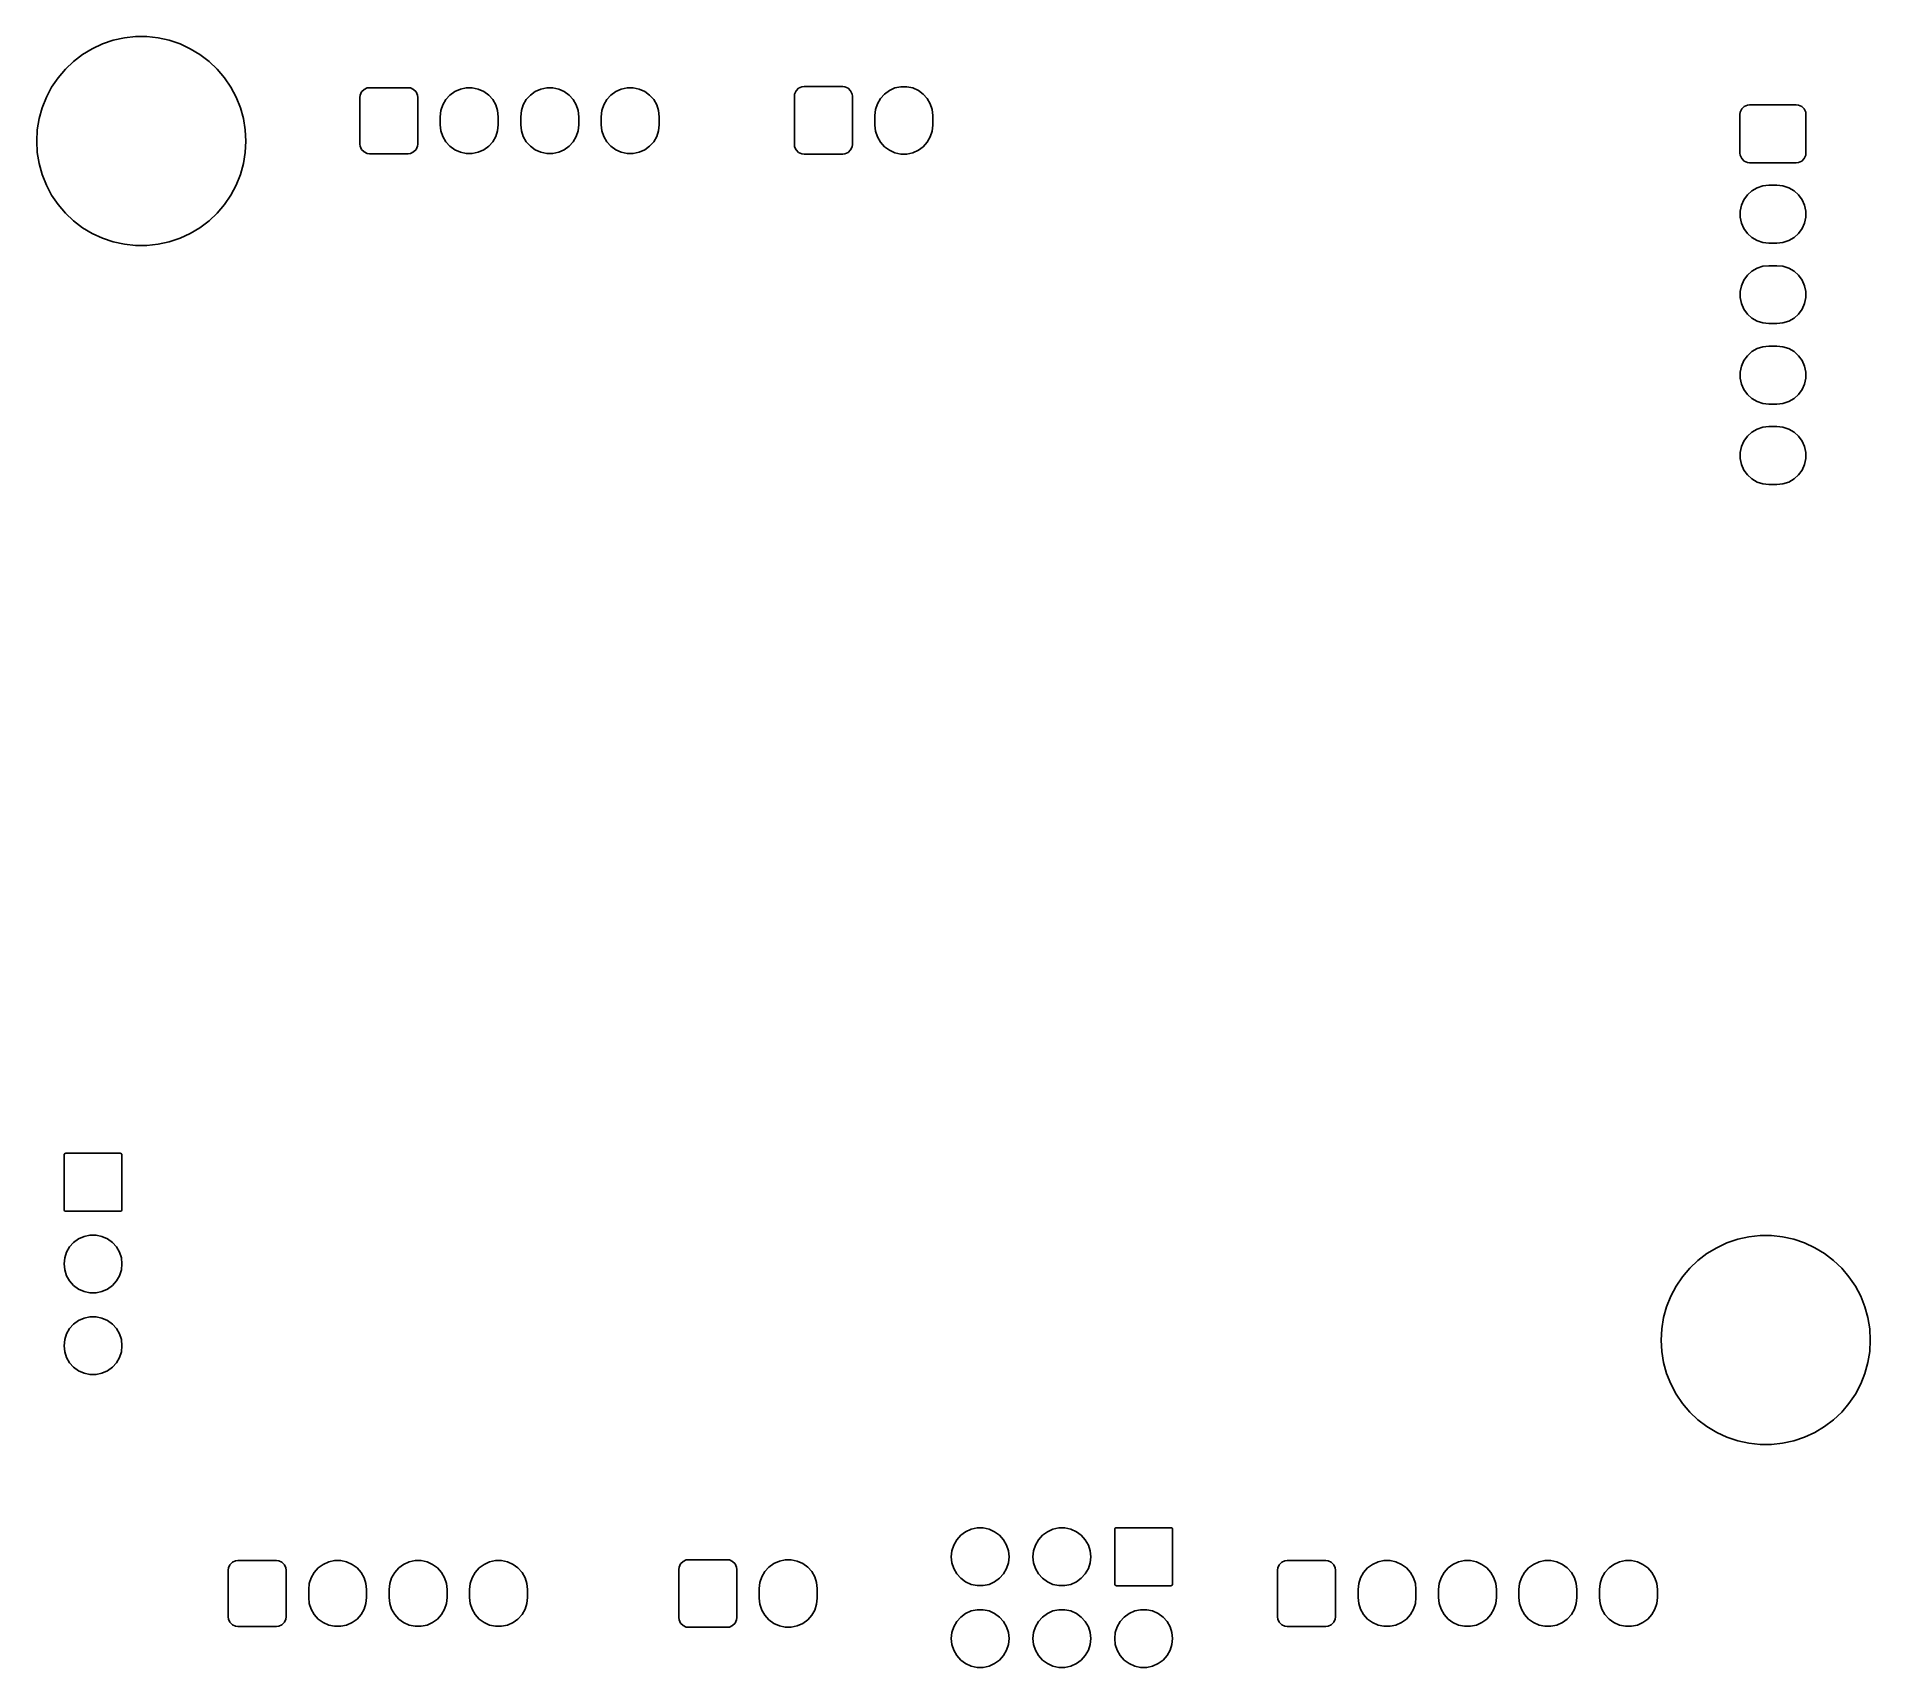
# Model space of a CAD drawing. Extents: x 70.3 to 127.3, y -87 to -36.3.
import ezdxf

# ---------------------------------------------------------------- set-up
doc = ezdxf.new("R2010")
doc.units = 0
doc.layers.add('BLACK', color=7, linetype='CONTINUOUS')

msp = doc.modelspace()

# ---------------------------------------------------------------- linework, layer by layer
at = {"layer": 'BLACK', "linetype": 'CONTINUOUS'}
for p, q in [((72.3971, -36.5698), (72.7305, -36.4575)), ((72.7305, -36.4575), (73.0742, -36.3818)), ((73.0742, -36.3818), (73.424, -36.3438)), ((73.424, -36.3438), (73.776, -36.3438)), ((73.776, -36.3438), (74.1258, -36.3818)), ((74.1258, -36.3818), (74.4695, -36.4575)), ((74.4695, -36.4575), (74.8029, -36.5698)), ((71.496, -37.112), (71.7761, -36.899)), ((71.7761, -36.899), (72.0777, -36.7176)), ((72.0777, -36.7176), (72.3971, -36.5698)), ((74.8029, -36.5698), (75.1223, -36.7176)), ((75.1223, -36.7176), (75.4239, -36.899)), ((75.4239, -36.899), (75.704, -37.112)), ((71.0127, -37.6222), (71.2405, -37.354)), ((71.2405, -37.354), (71.496, -37.112)), ((75.704, -37.112), (75.9595, -37.354)), ((75.9595, -37.354), (76.1873, -37.6222)), ((70.6504, -38.2244), (70.8152, -37.9134)), ((70.8152, -37.9134), (71.0127, -37.6222)), ((76.1873, -37.6222), (76.3848, -37.9134)), ((76.3848, -37.9134), (76.5496, -38.2244)), ((80.39, -38.23), (80.398, -38.1613)), ((80.398, -38.1613), (80.4425, -38.0605)), ((80.4425, -38.0605), (80.5205, -37.9825)), ((80.5205, -37.9825), (80.6213, -37.938)), ((80.6213, -37.938), (80.69, -37.93)), ((80.69, -37.93), (81.89, -37.93)), ((81.89, -37.93), (81.9587, -37.938)), ((81.9587, -37.938), (82.0595, -37.9825)), ((82.0595, -37.9825), (82.1375, -38.0605)), ((82.1375, -38.0605), (82.182, -38.1613)), ((82.182, -38.1613), (82.19, -38.23)), ((83.0619, -38.301), (83.1878, -38.1612)), ((83.1878, -38.1612), (83.34, -38.0506)), ((83.34, -38.0506), (83.5119, -37.974)), ((83.5119, -37.974), (83.6959, -37.9349)), ((83.6959, -37.9349), (83.8841, -37.9349)), ((83.8841, -37.9349), (84.0681, -37.974)), ((84.0681, -37.974), (84.24, -38.0506)), ((84.24, -38.0506), (84.3922, -38.1612)), ((84.3922, -38.1612), (84.5181, -38.301)), ((85.5619, -38.301), (85.6878, -38.1612)), ((85.6878, -38.1612), (85.84, -38.0506)), ((85.84, -38.0506), (86.0119, -37.974)), ((86.0119, -37.974), (86.1959, -37.9349)), ((86.1959, -37.9349), (86.3841, -37.9349)), ((86.3841, -37.9349), (86.5681, -37.974)), ((86.5681, -37.974), (86.74, -38.0506)), ((86.74, -38.0506), (86.8922, -38.1612)), ((86.8922, -38.1612), (87.0181, -38.301)), ((88.0619, -38.301), (88.1878, -38.1612)), ((88.1878, -38.1612), (88.34, -38.0506)), ((88.34, -38.0506), (88.5119, -37.974)), ((88.5119, -37.974), (88.6959, -37.9349)), ((88.6959, -37.9349), (88.8841, -37.9349)), ((88.8841, -37.9349), (89.0681, -37.974)), ((89.0681, -37.974), (89.24, -38.0506)), ((89.24, -38.0506), (89.3922, -38.1612)), ((89.3922, -38.1612), (89.5181, -38.301)), ((93.89, -38.195), (93.898, -38.1263)), ((93.898, -38.1263), (93.9425, -38.0255)), ((93.9425, -38.0255), (94.0205, -37.9475)), ((94.0205, -37.9475), (94.1213, -37.903)), ((94.1213, -37.903), (94.19, -37.895)), ((94.19, -37.895), (95.39, -37.895)), ((95.39, -37.895), (95.4587, -37.903)), ((95.4587, -37.903), (95.5595, -37.9475)), ((95.5595, -37.9475), (95.6375, -38.0255)), ((95.6375, -38.0255), (95.682, -38.1263)), ((95.682, -38.1263), (95.69, -38.195)), ((96.5619, -38.266), (96.6878, -38.1262)), ((96.6878, -38.1262), (96.84, -38.0156)), ((96.84, -38.0156), (97.0119, -37.939)), ((97.0119, -37.939), (97.1959, -37.8999)), ((97.1959, -37.8999), (97.3841, -37.8999)), ((97.3841, -37.8999), (97.5681, -37.939)), ((97.5681, -37.939), (97.74, -38.0156)), ((97.74, -38.0156), (97.8922, -38.1262)), ((97.8922, -38.1262), (98.0181, -38.266)), ((70.426, -38.8903), (70.5201, -38.5513)), ((70.5201, -38.5513), (70.6504, -38.2244)), ((76.5496, -38.2244), (76.6799, -38.5513)), ((76.6799, -38.5513), (76.774, -38.8903)), ((80.39, -39.68), (80.39, -38.23)), ((82.19, -38.23), (82.19, -39.68)), ((82.89, -38.83), (82.9097, -38.6429)), ((82.9097, -38.6429), (82.9678, -38.4639)), ((82.9678, -38.4639), (83.0619, -38.301)), ((84.5181, -38.301), (84.6122, -38.4639)), ((84.6122, -38.4639), (84.6703, -38.6429)), ((84.6703, -38.6429), (84.69, -38.83)), ((85.39, -38.83), (85.4097, -38.6429)), ((85.4097, -38.6429), (85.4678, -38.4639)), ((85.4678, -38.4639), (85.5619, -38.301)), ((87.0181, -38.301), (87.1122, -38.4639)), ((87.1122, -38.4639), (87.1703, -38.6429)), ((87.1703, -38.6429), (87.19, -38.83)), ((87.89, -38.83), (87.9097, -38.6429)), ((87.9097, -38.6429), (87.9678, -38.4639)), ((87.9678, -38.4639), (88.0619, -38.301)), ((89.5181, -38.301), (89.6122, -38.4639)), ((89.6122, -38.4639), (89.6703, -38.6429)), ((89.6703, -38.6429), (89.69, -38.83)), ((93.89, -39.695), (93.89, -38.195)), ((95.69, -38.195), (95.69, -39.695)), ((96.39, -38.795), (96.4097, -38.6079)), ((96.4097, -38.6079), (96.4678, -38.4289)), ((96.4678, -38.4289), (96.5619, -38.266)), ((98.0181, -38.266), (98.1122, -38.4289)), ((98.1122, -38.4289), (98.1703, -38.6079)), ((98.1703, -38.6079), (98.19, -38.795)), ((123.265, -38.76), (123.273, -38.6913)), ((123.273, -38.6913), (123.318, -38.5905)), ((123.318, -38.5905), (123.395, -38.5125)), ((123.395, -38.5125), (123.496, -38.468)), ((123.496, -38.468), (123.565, -38.46)), ((123.565, -38.46), (125.015, -38.46)), ((125.015, -38.46), (125.084, -38.468)), ((125.084, -38.468), (125.185, -38.5125)), ((125.185, -38.5125), (125.262, -38.5905)), ((125.262, -38.5905), (125.307, -38.6913)), ((125.307, -38.6913), (125.315, -38.76)), ((70.35, -39.589), (70.3691, -39.2376)), ((70.3691, -39.2376), (70.426, -38.8903)), ((76.774, -38.8903), (76.8309, -39.2376)), ((76.8309, -39.2376), (76.85, -39.589)), ((82.89, -39.08), (82.89, -38.83)), ((82.9097, -39.2671), (82.89, -39.08)), ((82.9678, -39.4461), (82.9097, -39.2671)), ((84.6703, -39.2671), (84.6122, -39.4461)), ((84.69, -39.08), (84.6703, -39.2671)), ((84.69, -38.83), (84.69, -39.08)), ((85.39, -39.08), (85.39, -38.83)), ((85.4097, -39.2671), (85.39, -39.08)), ((85.4678, -39.4461), (85.4097, -39.2671)), ((87.1703, -39.2671), (87.1122, -39.4461)), ((87.19, -39.08), (87.1703, -39.2671)), ((87.19, -38.83), (87.19, -39.08)), ((87.89, -39.08), (87.89, -38.83)), ((87.9097, -39.2671), (87.89, -39.08)), ((87.9678, -39.4461), (87.9097, -39.2671)), ((89.6703, -39.2671), (89.6122, -39.4461)), ((89.69, -39.08), (89.6703, -39.2671)), ((89.69, -38.83), (89.69, -39.08)), ((96.39, -39.095), (96.39, -38.795)), ((96.4097, -39.2821), (96.39, -39.095)), ((96.4678, -39.4611), (96.4097, -39.2821)), ((98.1703, -39.2821), (98.1122, -39.4611)), ((98.19, -39.095), (98.1703, -39.2821)), ((98.19, -38.795), (98.19, -39.095)), ((123.265, -39.96), (123.265, -38.76)), ((125.315, -38.76), (125.315, -39.96)), ((70.3691, -39.9404), (70.35, -39.589)), ((76.85, -39.589), (76.8309, -39.9404)), ((80.398, -39.7487), (80.39, -39.68)), ((80.4425, -39.8495), (80.398, -39.7487)), ((80.5205, -39.9275), (80.4425, -39.8495)), ((82.1375, -39.8495), (82.0595, -39.9275)), ((82.182, -39.7487), (82.1375, -39.8495)), ((82.19, -39.68), (82.182, -39.7487)), ((83.0619, -39.609), (82.9678, -39.4461)), ((83.1878, -39.7488), (83.0619, -39.609)), ((83.34, -39.8594), (83.1878, -39.7488)), ((83.5119, -39.936), (83.34, -39.8594)), ((84.24, -39.8594), (84.0681, -39.936)), ((84.3922, -39.7488), (84.24, -39.8594)), ((84.5181, -39.609), (84.3922, -39.7488)), ((84.6122, -39.4461), (84.5181, -39.609)), ((85.5619, -39.609), (85.4678, -39.4461)), ((85.6878, -39.7488), (85.5619, -39.609)), ((85.84, -39.8594), (85.6878, -39.7488)), ((86.0119, -39.936), (85.84, -39.8594)), ((86.74, -39.8594), (86.5681, -39.936)), ((86.8922, -39.7488), (86.74, -39.8594)), ((87.0181, -39.609), (86.8922, -39.7488)), ((87.1122, -39.4461), (87.0181, -39.609)), ((88.0619, -39.609), (87.9678, -39.4461)), ((88.1878, -39.7488), (88.0619, -39.609)), ((88.34, -39.8594), (88.1878, -39.7488)), ((88.5119, -39.936), (88.34, -39.8594)), ((89.24, -39.8594), (89.0681, -39.936)), ((89.3922, -39.7488), (89.24, -39.8594)), ((89.5181, -39.609), (89.3922, -39.7488)), ((89.6122, -39.4461), (89.5181, -39.609)), ((93.898, -39.7637), (93.89, -39.695)), ((93.9425, -39.8645), (93.898, -39.7637)), ((94.0205, -39.9425), (93.9425, -39.8645)), ((95.6375, -39.8645), (95.5595, -39.9425)), ((95.682, -39.7637), (95.6375, -39.8645)), ((95.69, -39.695), (95.682, -39.7637)), ((96.5619, -39.624), (96.4678, -39.4611)), ((96.6878, -39.7638), (96.5619, -39.624)), ((96.84, -39.8744), (96.6878, -39.7638)), ((97.0119, -39.951), (96.84, -39.8744)), ((97.74, -39.8744), (97.5681, -39.951)), ((97.8922, -39.7638), (97.74, -39.8744)), ((98.0181, -39.624), (97.8922, -39.7638)), ((98.1122, -39.4611), (98.0181, -39.624)), ((70.426, -40.2877), (70.3691, -39.9404)), ((70.5201, -40.6267), (70.426, -40.2877)), ((76.774, -40.2877), (76.6799, -40.6267)), ((76.8309, -39.9404), (76.774, -40.2877)), ((80.6213, -39.972), (80.5205, -39.9275)), ((80.69, -39.98), (80.6213, -39.972)), ((81.89, -39.98), (80.69, -39.98)), ((81.9587, -39.972), (81.89, -39.98)), ((82.0595, -39.9275), (81.9587, -39.972)), ((83.6959, -39.9751), (83.5119, -39.936)), ((83.8841, -39.9751), (83.6959, -39.9751)), ((84.0681, -39.936), (83.8841, -39.9751)), ((86.1959, -39.9751), (86.0119, -39.936)), ((86.3841, -39.9751), (86.1959, -39.9751)), ((86.5681, -39.936), (86.3841, -39.9751)), ((88.6959, -39.9751), (88.5119, -39.936)), ((88.8841, -39.9751), (88.6959, -39.9751)), ((89.0681, -39.936), (88.8841, -39.9751)), ((94.1213, -39.987), (94.0205, -39.9425)), ((94.19, -39.995), (94.1213, -39.987)), ((95.39, -39.995), (94.19, -39.995)), ((95.4587, -39.987), (95.39, -39.995)), ((95.5595, -39.9425), (95.4587, -39.987)), ((97.1959, -39.9901), (97.0119, -39.951)), ((97.3841, -39.9901), (97.1959, -39.9901)), ((97.5681, -39.951), (97.3841, -39.9901)), ((123.273, -40.0287), (123.265, -39.96)), ((123.318, -40.1295), (123.273, -40.0287)), ((123.395, -40.2075), (123.318, -40.1295)), ((123.496, -40.252), (123.395, -40.2075)), ((123.565, -40.26), (123.496, -40.252)), ((125.015, -40.26), (123.565, -40.26)), ((125.084, -40.252), (125.015, -40.26)), ((125.185, -40.2075), (125.084, -40.252)), ((125.262, -40.1295), (125.185, -40.2075)), ((125.307, -40.0287), (125.262, -40.1295)), ((125.315, -39.96), (125.307, -40.0287)), ((70.6504, -40.9536), (70.5201, -40.6267)), ((70.8152, -41.2645), (70.6504, -40.9536)), ((76.5496, -40.9536), (76.3848, -41.2645)), ((76.6799, -40.6267), (76.5496, -40.9536)), ((123.799, -41.0378), (123.978, -40.9797)), ((123.978, -40.9797), (124.165, -40.96)), ((124.165, -40.96), (124.415, -40.96)), ((124.415, -40.96), (124.602, -40.9797)), ((124.602, -40.9797), (124.781, -41.0378)), ((71.0127, -41.5558), (70.8152, -41.2645)), ((71.2405, -41.824), (71.0127, -41.5558)), ((76.1873, -41.5558), (75.9595, -41.824)), ((76.3848, -41.2645), (76.1873, -41.5558)), ((123.27, -41.7659), (123.309, -41.5819)), ((123.309, -41.5819), (123.386, -41.41)), ((123.386, -41.41), (123.496, -41.2578)), ((123.496, -41.2578), (123.636, -41.1319)), ((123.636, -41.1319), (123.799, -41.0378)), ((124.781, -41.0378), (124.944, -41.1319)), ((124.944, -41.1319), (125.084, -41.2578)), ((125.084, -41.2578), (125.194, -41.41)), ((125.194, -41.41), (125.271, -41.5819)), ((125.271, -41.5819), (125.31, -41.7659)), ((71.496, -42.066), (71.2405, -41.824)), ((71.7761, -42.279), (71.496, -42.066)), ((75.704, -42.066), (75.4239, -42.279)), ((75.9595, -41.824), (75.704, -42.066)), ((123.27, -41.9541), (123.27, -41.7659)), ((123.309, -42.1381), (123.27, -41.9541)), ((123.386, -42.31), (123.309, -42.1381)), ((125.271, -42.1381), (125.194, -42.31)), ((125.31, -41.9541), (125.271, -42.1381)), ((125.31, -41.7659), (125.31, -41.9541)), ((72.0777, -42.4604), (71.7761, -42.279)), ((72.3971, -42.6082), (72.0777, -42.4604)), ((72.7305, -42.7205), (72.3971, -42.6082)), ((73.0742, -42.7962), (72.7305, -42.7205)), ((74.4695, -42.7205), (74.1258, -42.7962)), ((74.8029, -42.6082), (74.4695, -42.7205)), ((75.1223, -42.4604), (74.8029, -42.6082)), ((75.4239, -42.279), (75.1223, -42.4604)), ((123.496, -42.4622), (123.386, -42.31)), ((123.636, -42.5881), (123.496, -42.4622)), ((123.799, -42.6822), (123.636, -42.5881)), ((123.978, -42.7403), (123.799, -42.6822)), ((124.781, -42.6822), (124.602, -42.7403)), ((124.944, -42.5881), (124.781, -42.6822)), ((125.084, -42.4622), (124.944, -42.5881)), ((125.194, -42.31), (125.084, -42.4622)), ((73.424, -42.8342), (73.0742, -42.7962)), ((73.776, -42.8342), (73.424, -42.8342)), ((74.1258, -42.7962), (73.776, -42.8342)), ((124.165, -42.76), (123.978, -42.7403)), ((124.415, -42.76), (124.165, -42.76)), ((124.602, -42.7403), (124.415, -42.76)), ((123.386, -43.91), (123.496, -43.7578)), ((123.496, -43.7578), (123.636, -43.6319)), ((123.636, -43.6319), (123.799, -43.5378)), ((123.799, -43.5378), (123.978, -43.4797)), ((123.978, -43.4797), (124.165, -43.46)), ((124.165, -43.46), (124.415, -43.46)), ((124.415, -43.46), (124.602, -43.4797)), ((124.602, -43.4797), (124.781, -43.5378)), ((124.781, -43.5378), (124.944, -43.6319)), ((124.944, -43.6319), (125.084, -43.7578)), ((125.084, -43.7578), (125.194, -43.91)), ((123.27, -44.2659), (123.309, -44.0819)), ((123.27, -44.4541), (123.27, -44.2659)), ((123.309, -44.0819), (123.386, -43.91)), ((125.194, -43.91), (125.271, -44.0819)), ((125.271, -44.0819), (125.31, -44.2659)), ((125.31, -44.2659), (125.31, -44.4541)), ((123.309, -44.6381), (123.27, -44.4541)), ((123.386, -44.81), (123.309, -44.6381)), ((123.496, -44.9622), (123.386, -44.81)), ((123.636, -45.0881), (123.496, -44.9622)), ((125.084, -44.9622), (124.944, -45.0881)), ((125.194, -44.81), (125.084, -44.9622)), ((125.271, -44.6381), (125.194, -44.81)), ((125.31, -44.4541), (125.271, -44.6381)), ((123.799, -45.1822), (123.636, -45.0881)), ((123.978, -45.2403), (123.799, -45.1822)), ((124.165, -45.26), (123.978, -45.2403)), ((124.415, -45.26), (124.165, -45.26)), ((124.602, -45.2403), (124.415, -45.26)), ((124.781, -45.1822), (124.602, -45.2403)), ((124.944, -45.0881), (124.781, -45.1822)), ((123.496, -46.2578), (123.636, -46.1319)), ((123.636, -46.1319), (123.799, -46.0378)), ((123.799, -46.0378), (123.978, -45.9797)), ((123.978, -45.9797), (124.165, -45.96)), ((124.165, -45.96), (124.415, -45.96)), ((124.415, -45.96), (124.602, -45.9797)), ((124.602, -45.9797), (124.781, -46.0378)), ((124.781, -46.0378), (124.944, -46.1319)), ((124.944, -46.1319), (125.084, -46.2578)), ((123.27, -46.7659), (123.309, -46.5819)), ((123.309, -46.5819), (123.386, -46.41)), ((123.386, -46.41), (123.496, -46.2578)), ((125.084, -46.2578), (125.194, -46.41)), ((125.194, -46.41), (125.271, -46.5819)), ((125.271, -46.5819), (125.31, -46.7659)), ((123.27, -46.9541), (123.27, -46.7659)), ((123.309, -47.1381), (123.27, -46.9541)), ((123.386, -47.31), (123.309, -47.1381)), ((125.271, -47.1381), (125.194, -47.31)), ((125.31, -46.9541), (125.271, -47.1381)), ((125.31, -46.7659), (125.31, -46.9541)), ((123.496, -47.4622), (123.386, -47.31)), ((123.636, -47.5881), (123.496, -47.4622)), ((123.799, -47.6822), (123.636, -47.5881)), ((123.978, -47.7403), (123.799, -47.6822)), ((124.165, -47.76), (123.978, -47.7403)), ((124.415, -47.76), (124.165, -47.76)), ((124.602, -47.7403), (124.415, -47.76)), ((124.781, -47.6822), (124.602, -47.7403)), ((124.944, -47.5881), (124.781, -47.6822)), ((125.084, -47.4622), (124.944, -47.5881)), ((125.194, -47.31), (125.084, -47.4622)), ((123.309, -49.0819), (123.386, -48.91)), ((123.386, -48.91), (123.496, -48.7578)), ((123.496, -48.7578), (123.636, -48.6319)), ((123.636, -48.6319), (123.799, -48.5378)), ((123.799, -48.5378), (123.978, -48.4797)), ((123.978, -48.4797), (124.165, -48.46)), ((124.165, -48.46), (124.415, -48.46)), ((124.415, -48.46), (124.602, -48.4797)), ((124.602, -48.4797), (124.781, -48.5378)), ((124.781, -48.5378), (124.944, -48.6319)), ((124.944, -48.6319), (125.084, -48.7578)), ((125.084, -48.7578), (125.194, -48.91)), ((125.194, -48.91), (125.271, -49.0819)), ((123.27, -49.2659), (123.309, -49.0819)), ((123.27, -49.4541), (123.27, -49.2659)), ((123.309, -49.6381), (123.27, -49.4541)), ((125.271, -49.0819), (125.31, -49.2659)), ((125.31, -49.4541), (125.271, -49.6381)), ((125.31, -49.2659), (125.31, -49.4541)), ((123.386, -49.81), (123.309, -49.6381)), ((123.496, -49.9622), (123.386, -49.81)), ((123.636, -50.0881), (123.496, -49.9622)), ((123.799, -50.1822), (123.636, -50.0881)), ((124.944, -50.0881), (124.781, -50.1822)), ((125.084, -49.9622), (124.944, -50.0881)), ((125.194, -49.81), (125.084, -49.9622)), ((125.271, -49.6381), (125.194, -49.81)), ((123.978, -50.2403), (123.799, -50.1822)), ((124.165, -50.26), (123.978, -50.2403)), ((124.415, -50.26), (124.165, -50.26)), ((124.602, -50.2403), (124.415, -50.26)), ((124.781, -50.1822), (124.602, -50.2403)), ((71.2, -71.09), (71.2038, -71.0709)), ((71.2, -72.79), (71.2, -71.09)), ((71.2038, -71.0709), (71.2146, -71.0546)), ((71.2146, -71.0546), (71.2309, -71.0438)), ((71.2309, -71.0438), (71.25, -71.04)), ((71.25, -71.04), (72.95, -71.04)), ((72.95, -71.04), (72.9691, -71.0438)), ((72.9691, -71.0438), (72.9854, -71.0546)), ((72.9854, -71.0546), (72.9962, -71.0709)), ((72.9962, -71.0709), (73, -71.09)), ((73, -71.09), (73, -72.79)), ((71.2038, -72.8091), (71.2, -72.79)), ((71.2146, -72.8254), (71.2038, -72.8091)), ((71.2309, -72.8362), (71.2146, -72.8254)), ((71.25, -72.84), (71.2309, -72.8362)), ((72.95, -72.84), (71.25, -72.84)), ((72.9691, -72.8362), (72.95, -72.84)), ((72.9854, -72.8254), (72.9691, -72.8362)), ((72.9962, -72.8091), (72.9854, -72.8254)), ((73, -72.79), (72.9962, -72.8091)), ((71.2778, -74.1139), (71.3719, -73.951)), ((71.3719, -73.951), (71.4978, -73.8112)), ((71.4978, -73.8112), (71.65, -73.7006)), ((71.65, -73.7006), (71.8219, -73.624)), ((71.8219, -73.624), (72.0059, -73.5849)), ((72.0059, -73.5849), (72.1941, -73.5849)), ((72.1941, -73.5849), (72.3781, -73.624)), ((72.3781, -73.624), (72.55, -73.7006)), ((72.55, -73.7006), (72.7022, -73.8112)), ((72.7022, -73.8112), (72.8281, -73.951)), ((72.8281, -73.951), (72.9222, -74.1139)), ((122.241, -74.1561), (122.543, -73.9746)), ((122.543, -73.9746), (122.862, -73.8269)), ((122.862, -73.8269), (123.196, -73.7145)), ((123.196, -73.7145), (123.539, -73.6389)), ((123.539, -73.6389), (123.889, -73.6008)), ((123.889, -73.6008), (124.241, -73.6008)), ((124.241, -73.6008), (124.591, -73.6389)), ((124.591, -73.6389), (124.935, -73.7145)), ((124.935, -73.7145), (125.268, -73.8269)), ((125.268, -73.8269), (125.587, -73.9746)), ((125.587, -73.9746), (125.889, -74.1561)), ((71.2, -74.48), (71.2197, -74.2929)), ((71.2197, -74.6671), (71.2, -74.48)), ((71.2197, -74.2929), (71.2778, -74.1139)), ((72.9222, -74.1139), (72.9803, -74.2929)), ((72.9803, -74.2929), (73, -74.48)), ((73, -74.48), (72.9803, -74.6671)), ((121.478, -74.8792), (121.706, -74.611)), ((121.706, -74.611), (121.961, -74.369)), ((121.961, -74.369), (122.241, -74.1561)), ((125.889, -74.1561), (126.169, -74.369)), ((126.169, -74.369), (126.425, -74.611)), ((126.425, -74.611), (126.652, -74.8792)), ((71.2778, -74.8461), (71.2197, -74.6671)), ((71.3719, -75.009), (71.2778, -74.8461)), ((71.4978, -75.1488), (71.3719, -75.009)), ((71.65, -75.2594), (71.4978, -75.1488)), ((72.7022, -75.1488), (72.55, -75.2594)), ((72.8281, -75.009), (72.7022, -75.1488)), ((72.9222, -74.8461), (72.8281, -75.009)), ((72.9803, -74.6671), (72.9222, -74.8461)), ((121.115, -75.4814), (121.28, -75.1705)), ((121.28, -75.1705), (121.478, -74.8792)), ((126.652, -74.8792), (126.85, -75.1705)), ((126.85, -75.1705), (127.015, -75.4814)), ((71.8219, -75.336), (71.65, -75.2594)), ((72.0059, -75.3751), (71.8219, -75.336)), ((72.1941, -75.3751), (72.0059, -75.3751)), ((72.3781, -75.336), (72.1941, -75.3751)), ((72.55, -75.2594), (72.3781, -75.336)), ((120.985, -75.8083), (121.115, -75.4814)), ((127.015, -75.4814), (127.145, -75.8083)), ((71.4978, -76.3512), (71.65, -76.2406)), ((71.65, -76.2406), (71.8219, -76.164)), ((71.8219, -76.164), (72.0059, -76.1249)), ((72.0059, -76.1249), (72.1941, -76.1249)), ((72.1941, -76.1249), (72.3781, -76.164)), ((72.3781, -76.164), (72.55, -76.2406)), ((72.55, -76.2406), (72.7022, -76.3512)), ((120.834, -76.4947), (120.891, -76.1474)), ((120.891, -76.1474), (120.985, -75.8083)), ((127.145, -75.8083), (127.239, -76.1474)), ((127.239, -76.1474), (127.296, -76.4947)), ((71.2, -77.02), (71.2197, -76.8329)), ((71.2197, -76.8329), (71.2778, -76.6539)), ((71.2778, -76.6539), (71.3719, -76.491)), ((71.3719, -76.491), (71.4978, -76.3512)), ((72.7022, -76.3512), (72.8281, -76.491)), ((72.8281, -76.491), (72.9222, -76.6539)), ((72.9222, -76.6539), (72.9803, -76.8329)), ((72.9803, -76.8329), (73, -77.02)), ((120.815, -76.8461), (120.834, -76.4947)), ((120.834, -77.1974), (120.815, -76.8461)), ((127.296, -76.4947), (127.315, -76.8461)), ((127.315, -76.8461), (127.296, -77.1974)), ((71.2197, -77.2071), (71.2, -77.02)), ((71.2778, -77.3861), (71.2197, -77.2071)), ((71.3719, -77.549), (71.2778, -77.3861)), ((72.9222, -77.3861), (72.8281, -77.549)), ((72.9803, -77.2071), (72.9222, -77.3861)), ((73, -77.02), (72.9803, -77.2071)), ((120.891, -77.5447), (120.834, -77.1974)), ((127.296, -77.1974), (127.239, -77.5447)), ((71.4978, -77.6888), (71.3719, -77.549)), ((71.65, -77.7994), (71.4978, -77.6888)), ((71.8219, -77.876), (71.65, -77.7994)), ((72.0059, -77.9151), (71.8219, -77.876)), ((72.1941, -77.9151), (72.0059, -77.9151)), ((72.3781, -77.876), (72.1941, -77.9151)), ((72.55, -77.7994), (72.3781, -77.876)), ((72.7022, -77.6888), (72.55, -77.7994)), ((72.8281, -77.549), (72.7022, -77.6888)), ((120.985, -77.8838), (120.891, -77.5447)), ((121.115, -78.2107), (120.985, -77.8838)), ((127.145, -77.8838), (127.015, -78.2107)), ((127.239, -77.5447), (127.145, -77.8838)), ((121.28, -78.5216), (121.115, -78.2107)), ((121.478, -78.8129), (121.28, -78.5216)), ((126.85, -78.5216), (126.652, -78.8129)), ((127.015, -78.2107), (126.85, -78.5216)), ((121.706, -79.0811), (121.478, -78.8129)), ((121.961, -79.3231), (121.706, -79.0811)), ((126.425, -79.0811), (126.169, -79.3231)), ((126.652, -78.8129), (126.425, -79.0811)), ((122.241, -79.536), (121.961, -79.3231)), ((122.543, -79.7175), (122.241, -79.536)), ((122.862, -79.8652), (122.543, -79.7175)), ((125.587, -79.7175), (125.268, -79.8652)), ((125.889, -79.536), (125.587, -79.7175)), ((126.169, -79.3231), (125.889, -79.536)), ((123.196, -79.9776), (122.862, -79.8652)), ((123.539, -80.0532), (123.196, -79.9776)), ((123.889, -80.0913), (123.539, -80.0532)), ((124.241, -80.0913), (123.889, -80.0913)), ((124.591, -80.0532), (124.241, -80.0913)), ((124.935, -79.9776), (124.591, -80.0532)), ((125.268, -79.8652), (124.935, -79.9776)), ((98.8378, -83.2139), (98.9319, -83.051)), ((98.9319, -83.051), (99.0578, -82.9112)), ((99.0578, -82.9112), (99.21, -82.8006)), ((99.21, -82.8006), (99.3819, -82.724)), ((99.3819, -82.724), (99.5659, -82.6849)), ((99.5659, -82.6849), (99.7541, -82.6849)), ((99.7541, -82.6849), (99.9381, -82.724)), ((99.9381, -82.724), (100.11, -82.8006)), ((100.11, -82.8006), (100.262, -82.9112)), ((100.262, -82.9112), (100.388, -83.051)), ((100.388, -83.051), (100.482, -83.2139)), ((101.378, -83.2139), (101.472, -83.051)), ((101.472, -83.051), (101.598, -82.9112)), ((101.598, -82.9112), (101.75, -82.8006)), ((101.75, -82.8006), (101.922, -82.724)), ((101.922, -82.724), (102.106, -82.6849)), ((102.106, -82.6849), (102.294, -82.6849)), ((102.294, -82.6849), (102.478, -82.724)), ((102.478, -82.724), (102.65, -82.8006)), ((102.65, -82.8006), (102.802, -82.9112)), ((102.802, -82.9112), (102.928, -83.051)), ((102.928, -83.051), (103.022, -83.2139)), ((103.84, -82.73), (103.844, -82.7109)), ((103.84, -84.43), (103.84, -82.73)), ((103.844, -82.7109), (103.855, -82.6946)), ((103.855, -82.6946), (103.871, -82.6838)), ((103.871, -82.6838), (103.89, -82.68)), ((103.89, -82.68), (105.59, -82.68)), ((105.59, -82.68), (105.609, -82.6838)), ((105.609, -82.6838), (105.625, -82.6946)), ((105.625, -82.6946), (105.636, -82.7109)), ((105.636, -82.7109), (105.64, -82.73)), ((105.64, -82.73), (105.64, -84.43)), ((76.4305, -83.7475), (76.5313, -83.703)), ((76.5313, -83.703), (76.6, -83.695)), ((76.6, -83.695), (77.8, -83.695)), ((77.8, -83.695), (77.8687, -83.703)), ((77.8687, -83.703), (77.9695, -83.7475)), ((79.4219, -83.739), (79.6059, -83.6999)), ((79.6059, -83.6999), (79.7941, -83.6999)), ((79.7941, -83.6999), (79.9781, -83.739)), ((81.9219, -83.739), (82.1059, -83.6999)), ((82.1059, -83.6999), (82.2941, -83.6999)), ((82.2941, -83.6999), (82.4781, -83.739)), ((84.4219, -83.739), (84.6059, -83.6999)), ((84.6059, -83.6999), (84.7941, -83.6999)), ((84.7941, -83.6999), (84.9781, -83.739)), ((90.3525, -83.8005), (90.4305, -83.7225)), ((90.4305, -83.7225), (90.5313, -83.678)), ((90.5313, -83.678), (90.6, -83.67)), ((90.6, -83.67), (91.8, -83.67)), ((91.8, -83.67), (91.8687, -83.678)), ((91.8687, -83.678), (91.9695, -83.7225)), ((91.9695, -83.7225), (92.0475, -83.8005)), ((93.25, -83.7906), (93.4219, -83.714)), ((93.4219, -83.714), (93.6059, -83.6749)), ((93.6059, -83.6749), (93.7941, -83.6749)), ((93.7941, -83.6749), (93.9781, -83.714)), ((93.9781, -83.714), (94.15, -83.7906)), ((98.76, -83.58), (98.7797, -83.3929)), ((98.7797, -83.7671), (98.76, -83.58)), ((98.7797, -83.3929), (98.8378, -83.2139)), ((100.482, -83.2139), (100.54, -83.3929)), ((100.54, -83.3929), (100.56, -83.58)), ((100.56, -83.58), (100.54, -83.7671)), ((101.3, -83.58), (101.32, -83.3929)), ((101.32, -83.7671), (101.3, -83.58)), ((101.32, -83.3929), (101.378, -83.2139)), ((103.022, -83.2139), (103.08, -83.3929)), ((103.08, -83.3929), (103.1, -83.58)), ((103.1, -83.58), (103.08, -83.7671)), ((109.03, -83.7475), (109.131, -83.703)), ((109.131, -83.703), (109.2, -83.695)), ((109.2, -83.695), (110.4, -83.695)), ((110.4, -83.695), (110.469, -83.703)), ((110.469, -83.703), (110.57, -83.7475)), ((112.022, -83.739), (112.206, -83.6999)), ((112.206, -83.6999), (112.394, -83.6999)), ((112.394, -83.6999), (112.578, -83.739)), ((114.522, -83.739), (114.706, -83.6999)), ((114.706, -83.6999), (114.894, -83.6999)), ((114.894, -83.6999), (115.078, -83.739)), ((117.022, -83.739), (117.206, -83.6999)), ((117.206, -83.6999), (117.394, -83.6999)), ((117.394, -83.6999), (117.578, -83.739)), ((119.522, -83.739), (119.706, -83.6999)), ((119.706, -83.6999), (119.894, -83.6999)), ((119.894, -83.6999), (120.078, -83.739)), ((76.3, -83.995), (76.308, -83.9263)), ((76.3, -85.445), (76.3, -83.995)), ((76.308, -83.9263), (76.3525, -83.8255)), ((76.3525, -83.8255), (76.4305, -83.7475)), ((77.9695, -83.7475), (78.0475, -83.8255)), ((78.0475, -83.8255), (78.092, -83.9263)), ((78.092, -83.9263), (78.1, -83.995)), ((78.1, -83.995), (78.1, -85.445)), ((78.8197, -84.4079), (78.8778, -84.2289)), ((78.8778, -84.2289), (78.9719, -84.066)), ((78.9719, -84.066), (79.0978, -83.9262)), ((79.0978, -83.9262), (79.25, -83.8156)), ((79.25, -83.8156), (79.4219, -83.739)), ((79.9781, -83.739), (80.15, -83.8156)), ((80.15, -83.8156), (80.3022, -83.9262)), ((80.3022, -83.9262), (80.4281, -84.066)), ((80.4281, -84.066), (80.5222, -84.2289)), ((80.5222, -84.2289), (80.5803, -84.4079)), ((81.3197, -84.4079), (81.3778, -84.2289)), ((81.3778, -84.2289), (81.4719, -84.066)), ((81.4719, -84.066), (81.5978, -83.9262)), ((81.5978, -83.9262), (81.75, -83.8156)), ((81.75, -83.8156), (81.9219, -83.739)), ((82.4781, -83.739), (82.65, -83.8156)), ((82.65, -83.8156), (82.8022, -83.9262)), ((82.8022, -83.9262), (82.9281, -84.066)), ((82.9281, -84.066), (83.0222, -84.2289)), ((83.0222, -84.2289), (83.0803, -84.4079)), ((83.8197, -84.4079), (83.8778, -84.2289)), ((83.8778, -84.2289), (83.9719, -84.066)), ((83.9719, -84.066), (84.0978, -83.9262)), ((84.0978, -83.9262), (84.25, -83.8156)), ((84.25, -83.8156), (84.4219, -83.739)), ((84.9781, -83.739), (85.15, -83.8156)), ((85.15, -83.8156), (85.3022, -83.9262)), ((85.3022, -83.9262), (85.4281, -84.066)), ((85.4281, -84.066), (85.5222, -84.2289)), ((85.5222, -84.2289), (85.5803, -84.4079)), ((90.3, -83.97), (90.308, -83.9013)), ((90.3, -85.47), (90.3, -83.97)), ((90.308, -83.9013), (90.3525, -83.8005)), ((92.0475, -83.8005), (92.092, -83.9013)), ((92.092, -83.9013), (92.1, -83.97)), ((92.1, -83.97), (92.1, -85.47)), ((92.8197, -84.3829), (92.8778, -84.2039)), ((92.8778, -84.2039), (92.9719, -84.041)), ((92.9719, -84.041), (93.0978, -83.9012)), ((93.0978, -83.9012), (93.25, -83.7906)), ((94.15, -83.7906), (94.3022, -83.9012)), ((94.3022, -83.9012), (94.4281, -84.041)), ((94.4281, -84.041), (94.5222, -84.2039)), ((94.5222, -84.2039), (94.5803, -84.3829)), ((98.8378, -83.9461), (98.7797, -83.7671)), ((98.9319, -84.109), (98.8378, -83.9461)), ((99.0578, -84.2488), (98.9319, -84.109)), ((99.21, -84.3594), (99.0578, -84.2488)), ((100.262, -84.2488), (100.11, -84.3594)), ((100.388, -84.109), (100.262, -84.2488)), ((100.482, -83.9461), (100.388, -84.109)), ((100.54, -83.7671), (100.482, -83.9461)), ((101.378, -83.9461), (101.32, -83.7671)), ((101.472, -84.109), (101.378, -83.9461)), ((101.598, -84.2488), (101.472, -84.109)), ((101.75, -84.3594), (101.598, -84.2488)), ((102.802, -84.2488), (102.65, -84.3594)), ((102.928, -84.109), (102.802, -84.2488)), ((103.022, -83.9461), (102.928, -84.109)), ((103.08, -83.7671), (103.022, -83.9461)), ((108.9, -83.995), (108.908, -83.9263)), ((108.9, -85.445), (108.9, -83.995)), ((108.908, -83.9263), (108.953, -83.8255)), ((108.953, -83.8255), (109.03, -83.7475)), ((110.57, -83.7475), (110.647, -83.8255)), ((110.647, -83.8255), (110.692, -83.9263)), ((110.692, -83.9263), (110.7, -83.995)), ((110.7, -83.995), (110.7, -85.445)), ((111.42, -84.4079), (111.478, -84.2289)), ((111.478, -84.2289), (111.572, -84.066)), ((111.572, -84.066), (111.698, -83.9262)), ((111.698, -83.9262), (111.85, -83.8156)), ((111.85, -83.8156), (112.022, -83.739)), ((112.578, -83.739), (112.75, -83.8156)), ((112.75, -83.8156), (112.902, -83.9262)), ((112.902, -83.9262), (113.028, -84.066)), ((113.028, -84.066), (113.122, -84.2289)), ((113.122, -84.2289), (113.18, -84.4079)), ((113.92, -84.4079), (113.978, -84.2289)), ((113.978, -84.2289), (114.072, -84.066)), ((114.072, -84.066), (114.198, -83.9262)), ((114.198, -83.9262), (114.35, -83.8156)), ((114.35, -83.8156), (114.522, -83.739)), ((115.078, -83.739), (115.25, -83.8156)), ((115.25, -83.8156), (115.402, -83.9262)), ((115.402, -83.9262), (115.528, -84.066)), ((115.528, -84.066), (115.622, -84.2289)), ((115.622, -84.2289), (115.68, -84.4079)), ((116.42, -84.4079), (116.478, -84.2289)), ((116.478, -84.2289), (116.572, -84.066)), ((116.572, -84.066), (116.698, -83.9262)), ((116.698, -83.9262), (116.85, -83.8156)), ((116.85, -83.8156), (117.022, -83.739)), ((117.578, -83.739), (117.75, -83.8156)), ((117.75, -83.8156), (117.902, -83.9262)), ((117.902, -83.9262), (118.028, -84.066)), ((118.028, -84.066), (118.122, -84.2289)), ((118.122, -84.2289), (118.18, -84.4079)), ((118.92, -84.4079), (118.978, -84.2289)), ((118.978, -84.2289), (119.072, -84.066)), ((119.072, -84.066), (119.198, -83.9262)), ((119.198, -83.9262), (119.35, -83.8156)), ((119.35, -83.8156), (119.522, -83.739)), ((120.078, -83.739), (120.25, -83.8156)), ((120.25, -83.8156), (120.402, -83.9262)), ((120.402, -83.9262), (120.528, -84.066)), ((120.528, -84.066), (120.622, -84.2289)), ((120.622, -84.2289), (120.68, -84.4079)), ((78.8, -84.595), (78.8197, -84.4079)), ((78.8, -84.845), (78.8, -84.595)), ((78.8197, -85.0321), (78.8, -84.845)), ((80.5803, -84.4079), (80.6, -84.595)), ((80.6, -84.845), (80.5803, -85.0321)), ((80.6, -84.595), (80.6, -84.845)), ((81.3, -84.595), (81.3197, -84.4079)), ((81.3, -84.845), (81.3, -84.595)), ((81.3197, -85.0321), (81.3, -84.845)), ((83.0803, -84.4079), (83.1, -84.595)), ((83.1, -84.845), (83.0803, -85.0321)), ((83.1, -84.595), (83.1, -84.845)), ((83.8, -84.595), (83.8197, -84.4079)), ((83.8, -84.845), (83.8, -84.595)), ((83.8197, -85.0321), (83.8, -84.845)), ((85.5803, -84.4079), (85.6, -84.595)), ((85.6, -84.845), (85.5803, -85.0321)), ((85.6, -84.595), (85.6, -84.845)), ((92.8, -84.57), (92.8197, -84.3829)), ((92.8, -84.87), (92.8, -84.57)), ((92.8197, -85.0571), (92.8, -84.87)), ((94.5803, -84.3829), (94.6, -84.57)), ((94.6, -84.87), (94.5803, -85.0571)), ((94.6, -84.57), (94.6, -84.87)), ((99.3819, -84.436), (99.21, -84.3594)), ((99.5659, -84.4751), (99.3819, -84.436)), ((99.7541, -84.4751), (99.5659, -84.4751)), ((99.9381, -84.436), (99.7541, -84.4751)), ((100.11, -84.3594), (99.9381, -84.436)), ((101.922, -84.436), (101.75, -84.3594)), ((102.106, -84.4751), (101.922, -84.436)), ((102.294, -84.4751), (102.106, -84.4751)), ((102.478, -84.436), (102.294, -84.4751)), ((102.65, -84.3594), (102.478, -84.436)), ((103.844, -84.4491), (103.84, -84.43)), ((103.855, -84.4654), (103.844, -84.4491)), ((103.871, -84.4762), (103.855, -84.4654)), ((103.89, -84.48), (103.871, -84.4762)), ((105.59, -84.48), (103.89, -84.48)), ((105.609, -84.4762), (105.59, -84.48)), ((105.625, -84.4654), (105.609, -84.4762)), ((105.636, -84.4491), (105.625, -84.4654)), ((105.64, -84.43), (105.636, -84.4491)), ((111.4, -84.595), (111.42, -84.4079)), ((111.4, -84.845), (111.4, -84.595)), ((111.42, -85.0321), (111.4, -84.845)), ((113.18, -84.4079), (113.2, -84.595)), ((113.2, -84.845), (113.18, -85.0321)), ((113.2, -84.595), (113.2, -84.845)), ((113.9, -84.595), (113.92, -84.4079)), ((113.9, -84.845), (113.9, -84.595)), ((113.92, -85.0321), (113.9, -84.845)), ((115.68, -84.4079), (115.7, -84.595)), ((115.7, -84.845), (115.68, -85.0321)), ((115.7, -84.595), (115.7, -84.845)), ((116.4, -84.595), (116.42, -84.4079)), ((116.4, -84.845), (116.4, -84.595)), ((116.42, -85.0321), (116.4, -84.845)), ((118.18, -84.4079), (118.2, -84.595)), ((118.2, -84.845), (118.18, -85.0321)), ((118.2, -84.595), (118.2, -84.845)), ((118.9, -84.595), (118.92, -84.4079)), ((118.9, -84.845), (118.9, -84.595)), ((118.92, -85.0321), (118.9, -84.845)), ((120.68, -84.4079), (120.7, -84.595)), ((120.7, -84.845), (120.68, -85.0321)), ((120.7, -84.595), (120.7, -84.845)), ((76.308, -85.5137), (76.3, -85.445)), ((78.1, -85.445), (78.092, -85.5137)), ((78.8778, -85.2111), (78.8197, -85.0321)), ((78.9719, -85.374), (78.8778, -85.2111)), ((79.0978, -85.5138), (78.9719, -85.374)), ((80.4281, -85.374), (80.3022, -85.5138)), ((80.5222, -85.2111), (80.4281, -85.374)), ((80.5803, -85.0321), (80.5222, -85.2111)), ((81.3778, -85.2111), (81.3197, -85.0321)), ((81.4719, -85.374), (81.3778, -85.2111)), ((81.5978, -85.5138), (81.4719, -85.374)), ((82.9281, -85.374), (82.8022, -85.5138)), ((83.0222, -85.2111), (82.9281, -85.374)), ((83.0803, -85.0321), (83.0222, -85.2111)), ((83.8778, -85.2111), (83.8197, -85.0321)), ((83.9719, -85.374), (83.8778, -85.2111)), ((84.0978, -85.5138), (83.9719, -85.374)), ((85.4281, -85.374), (85.3022, -85.5138)), ((85.5222, -85.2111), (85.4281, -85.374)), ((85.5803, -85.0321), (85.5222, -85.2111)), ((92.8778, -85.2361), (92.8197, -85.0571)), ((92.9719, -85.399), (92.8778, -85.2361)), ((93.0978, -85.5388), (92.9719, -85.399)), ((94.4281, -85.399), (94.3022, -85.5388)), ((94.5222, -85.2361), (94.4281, -85.399)), ((94.5803, -85.0571), (94.5222, -85.2361)), ((99.0578, -85.4512), (99.21, -85.3406)), ((99.21, -85.3406), (99.3819, -85.264)), ((99.3819, -85.264), (99.5659, -85.2249)), ((99.5659, -85.2249), (99.7541, -85.2249)), ((99.7541, -85.2249), (99.9381, -85.264)), ((99.9381, -85.264), (100.11, -85.3406)), ((100.11, -85.3406), (100.262, -85.4512)), ((101.598, -85.4512), (101.75, -85.3406)), ((101.75, -85.3406), (101.922, -85.264)), ((101.922, -85.264), (102.106, -85.2249)), ((102.106, -85.2249), (102.294, -85.2249)), ((102.294, -85.2249), (102.478, -85.264)), ((102.478, -85.264), (102.65, -85.3406)), ((102.65, -85.3406), (102.802, -85.4512)), ((104.138, -85.4512), (104.29, -85.3406)), ((104.29, -85.3406), (104.462, -85.264)), ((104.462, -85.264), (104.646, -85.2249)), ((104.646, -85.2249), (104.834, -85.2249)), ((104.834, -85.2249), (105.018, -85.264)), ((105.018, -85.264), (105.19, -85.3406)), ((105.19, -85.3406), (105.342, -85.4512)), ((108.908, -85.5137), (108.9, -85.445)), ((110.7, -85.445), (110.692, -85.5137)), ((111.478, -85.2111), (111.42, -85.0321)), ((111.572, -85.374), (111.478, -85.2111)), ((111.698, -85.5138), (111.572, -85.374)), ((113.028, -85.374), (112.902, -85.5138)), ((113.122, -85.2111), (113.028, -85.374)), ((113.18, -85.0321), (113.122, -85.2111)), ((113.978, -85.2111), (113.92, -85.0321)), ((114.072, -85.374), (113.978, -85.2111)), ((114.198, -85.5138), (114.072, -85.374)), ((115.528, -85.374), (115.402, -85.5138)), ((115.622, -85.2111), (115.528, -85.374)), ((115.68, -85.0321), (115.622, -85.2111)), ((116.478, -85.2111), (116.42, -85.0321)), ((116.572, -85.374), (116.478, -85.2111)), ((116.698, -85.5138), (116.572, -85.374)), ((118.028, -85.374), (117.902, -85.5138)), ((118.122, -85.2111), (118.028, -85.374)), ((118.18, -85.0321), (118.122, -85.2111)), ((118.978, -85.2111), (118.92, -85.0321)), ((119.072, -85.374), (118.978, -85.2111)), ((119.198, -85.5138), (119.072, -85.374)), ((120.528, -85.374), (120.402, -85.5138)), ((120.622, -85.2111), (120.528, -85.374)), ((120.68, -85.0321), (120.622, -85.2111)), ((76.3525, -85.6145), (76.308, -85.5137)), ((76.4305, -85.6925), (76.3525, -85.6145)), ((76.5313, -85.737), (76.4305, -85.6925)), ((76.6, -85.745), (76.5313, -85.737)), ((77.8, -85.745), (76.6, -85.745)), ((77.8687, -85.737), (77.8, -85.745)), ((77.9695, -85.6925), (77.8687, -85.737)), ((78.0475, -85.6145), (77.9695, -85.6925)), ((78.092, -85.5137), (78.0475, -85.6145)), ((79.25, -85.6244), (79.0978, -85.5138)), ((79.4219, -85.701), (79.25, -85.6244)), ((79.6059, -85.7401), (79.4219, -85.701)), ((79.7941, -85.7401), (79.6059, -85.7401)), ((79.9781, -85.701), (79.7941, -85.7401)), ((80.15, -85.6244), (79.9781, -85.701)), ((80.3022, -85.5138), (80.15, -85.6244)), ((81.75, -85.6244), (81.5978, -85.5138)), ((81.9219, -85.701), (81.75, -85.6244)), ((82.1059, -85.7401), (81.9219, -85.701)), ((82.2941, -85.7401), (82.1059, -85.7401)), ((82.4781, -85.701), (82.2941, -85.7401)), ((82.65, -85.6244), (82.4781, -85.701)), ((82.8022, -85.5138), (82.65, -85.6244)), ((84.25, -85.6244), (84.0978, -85.5138)), ((84.4219, -85.701), (84.25, -85.6244)), ((84.6059, -85.7401), (84.4219, -85.701)), ((84.7941, -85.7401), (84.6059, -85.7401)), ((84.9781, -85.701), (84.7941, -85.7401)), ((85.15, -85.6244), (84.9781, -85.701)), ((85.3022, -85.5138), (85.15, -85.6244)), ((90.308, -85.5387), (90.3, -85.47)), ((90.3525, -85.6395), (90.308, -85.5387)), ((90.4305, -85.7175), (90.3525, -85.6395)), ((90.5313, -85.762), (90.4305, -85.7175)), ((90.6, -85.77), (90.5313, -85.762)), ((91.8, -85.77), (90.6, -85.77)), ((91.8687, -85.762), (91.8, -85.77)), ((91.9695, -85.7175), (91.8687, -85.762)), ((92.0475, -85.6395), (91.9695, -85.7175)), ((92.092, -85.5387), (92.0475, -85.6395)), ((92.1, -85.47), (92.092, -85.5387)), ((93.25, -85.6494), (93.0978, -85.5388)), ((93.4219, -85.726), (93.25, -85.6494)), ((93.6059, -85.7651), (93.4219, -85.726)), ((93.7941, -85.7651), (93.6059, -85.7651)), ((93.9781, -85.726), (93.7941, -85.7651)), ((94.15, -85.6494), (93.9781, -85.726)), ((94.3022, -85.5388), (94.15, -85.6494)), ((98.76, -86.12), (98.7797, -85.9329)), ((98.7797, -85.9329), (98.8378, -85.7539)), ((98.8378, -85.7539), (98.9319, -85.591)), ((98.9319, -85.591), (99.0578, -85.4512)), ((100.262, -85.4512), (100.388, -85.591)), ((100.388, -85.591), (100.482, -85.7539)), ((100.482, -85.7539), (100.54, -85.9329)), ((100.54, -85.9329), (100.56, -86.12)), ((101.3, -86.12), (101.32, -85.9329)), ((101.32, -85.9329), (101.378, -85.7539)), ((101.378, -85.7539), (101.472, -85.591)), ((101.472, -85.591), (101.598, -85.4512)), ((102.802, -85.4512), (102.928, -85.591)), ((102.928, -85.591), (103.022, -85.7539)), ((103.022, -85.7539), (103.08, -85.9329)), ((103.08, -85.9329), (103.1, -86.12)), ((103.84, -86.12), (103.86, -85.9329)), ((103.86, -85.9329), (103.918, -85.7539)), ((103.918, -85.7539), (104.012, -85.591)), ((104.012, -85.591), (104.138, -85.4512)), ((105.342, -85.4512), (105.468, -85.591)), ((105.468, -85.591), (105.562, -85.7539)), ((105.562, -85.7539), (105.62, -85.9329)), ((105.62, -85.9329), (105.64, -86.12)), ((108.953, -85.6145), (108.908, -85.5137)), ((109.03, -85.6925), (108.953, -85.6145)), ((109.131, -85.737), (109.03, -85.6925)), ((109.2, -85.745), (109.131, -85.737)), ((110.4, -85.745), (109.2, -85.745)), ((110.469, -85.737), (110.4, -85.745)), ((110.57, -85.6925), (110.469, -85.737)), ((110.647, -85.6145), (110.57, -85.6925)), ((110.692, -85.5137), (110.647, -85.6145)), ((111.85, -85.6244), (111.698, -85.5138)), ((112.022, -85.701), (111.85, -85.6244)), ((112.206, -85.7401), (112.022, -85.701)), ((112.394, -85.7401), (112.206, -85.7401)), ((112.578, -85.701), (112.394, -85.7401)), ((112.75, -85.6244), (112.578, -85.701)), ((112.902, -85.5138), (112.75, -85.6244)), ((114.35, -85.6244), (114.198, -85.5138)), ((114.522, -85.701), (114.35, -85.6244)), ((114.706, -85.7401), (114.522, -85.701)), ((114.894, -85.7401), (114.706, -85.7401)), ((115.078, -85.701), (114.894, -85.7401)), ((115.25, -85.6244), (115.078, -85.701)), ((115.402, -85.5138), (115.25, -85.6244)), ((116.85, -85.6244), (116.698, -85.5138)), ((117.022, -85.701), (116.85, -85.6244)), ((117.206, -85.7401), (117.022, -85.701)), ((117.394, -85.7401), (117.206, -85.7401)), ((117.578, -85.701), (117.394, -85.7401)), ((117.75, -85.6244), (117.578, -85.701)), ((117.902, -85.5138), (117.75, -85.6244)), ((119.35, -85.6244), (119.198, -85.5138)), ((119.522, -85.701), (119.35, -85.6244)), ((119.706, -85.7401), (119.522, -85.701)), ((119.894, -85.7401), (119.706, -85.7401)), ((120.078, -85.701), (119.894, -85.7401)), ((120.25, -85.6244), (120.078, -85.701)), ((120.402, -85.5138), (120.25, -85.6244)), ((98.7797, -86.3071), (98.76, -86.12)), ((98.8378, -86.4861), (98.7797, -86.3071)), ((98.9319, -86.649), (98.8378, -86.4861)), ((100.482, -86.4861), (100.388, -86.649)), ((100.54, -86.3071), (100.482, -86.4861)), ((100.56, -86.12), (100.54, -86.3071)), ((101.32, -86.3071), (101.3, -86.12)), ((101.378, -86.4861), (101.32, -86.3071)), ((101.472, -86.649), (101.378, -86.4861)), ((103.022, -86.4861), (102.928, -86.649)), ((103.08, -86.3071), (103.022, -86.4861)), ((103.1, -86.12), (103.08, -86.3071)), ((103.86, -86.3071), (103.84, -86.12)), ((103.918, -86.4861), (103.86, -86.3071)), ((104.012, -86.649), (103.918, -86.4861)), ((105.562, -86.4861), (105.468, -86.649)), ((105.62, -86.3071), (105.562, -86.4861)), ((105.64, -86.12), (105.62, -86.3071)), ((99.0578, -86.7888), (98.9319, -86.649)), ((99.21, -86.8994), (99.0578, -86.7888)), ((99.3819, -86.976), (99.21, -86.8994)), ((99.5659, -87.0151), (99.3819, -86.976)), ((99.7541, -87.0151), (99.5659, -87.0151)), ((99.9381, -86.976), (99.7541, -87.0151)), ((100.11, -86.8994), (99.9381, -86.976)), ((100.262, -86.7888), (100.11, -86.8994)), ((100.388, -86.649), (100.262, -86.7888)), ((101.598, -86.7888), (101.472, -86.649)), ((101.75, -86.8994), (101.598, -86.7888)), ((101.922, -86.976), (101.75, -86.8994)), ((102.106, -87.0151), (101.922, -86.976)), ((102.294, -87.0151), (102.106, -87.0151)), ((102.478, -86.976), (102.294, -87.0151)), ((102.65, -86.8994), (102.478, -86.976)), ((102.802, -86.7888), (102.65, -86.8994)), ((102.928, -86.649), (102.802, -86.7888)), ((104.138, -86.7888), (104.012, -86.649)), ((104.29, -86.8994), (104.138, -86.7888)), ((104.462, -86.976), (104.29, -86.8994)), ((104.646, -87.0151), (104.462, -86.976)), ((104.834, -87.0151), (104.646, -87.0151)), ((105.018, -86.976), (104.834, -87.0151)), ((105.19, -86.8994), (105.018, -86.976)), ((105.342, -86.7888), (105.19, -86.8994)), ((105.468, -86.649), (105.342, -86.7888))]:
    msp.add_line(p, q, dxfattribs=at)

doc.saveas('drawing.dxf')
